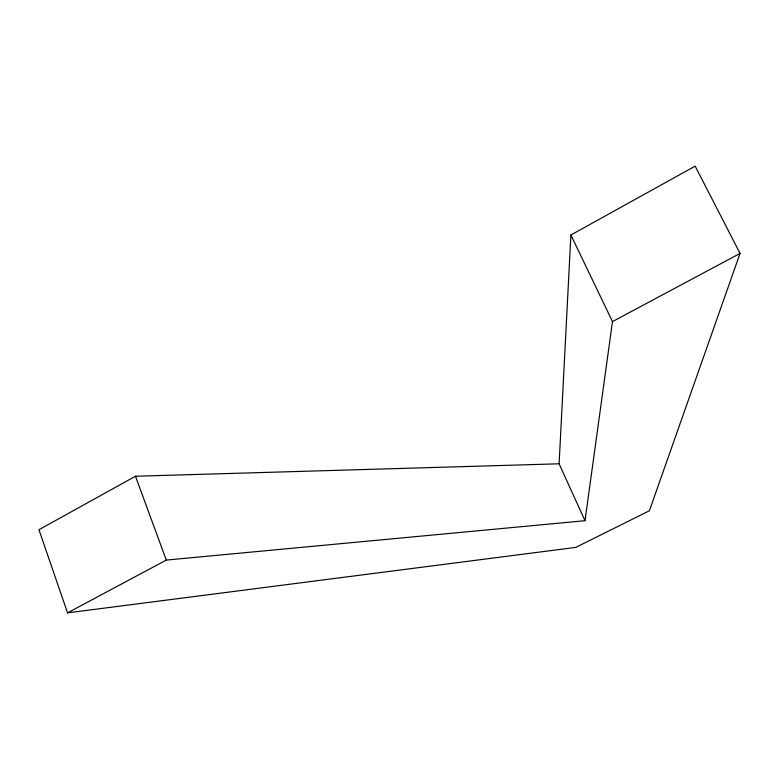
<?xml version="1.0" encoding="UTF-8"?>
<svg xmlns="http://www.w3.org/2000/svg" width="779" height="779" viewBox="0 0 779 779"><rect width="100%" height="100%" fill="white"/><g stroke="black" fill="none" stroke-linecap="round" stroke-linejoin="round"><path stroke-width="1.17" d="M559.108 463.797L570.9 234.995L695.16 166.141L740.05 253.418L649.394 510.761L575.739 547.403L67.549 612.859L38.95 529.72L135.478 476.242L559.108 463.797L585.01 520.703L166.297 560.082L67.549 612.859M585.01 520.703L612.479 321.6L570.9 234.995M612.479 321.6L740.05 253.418M135.478 476.242L166.297 560.082"/></g></svg>
